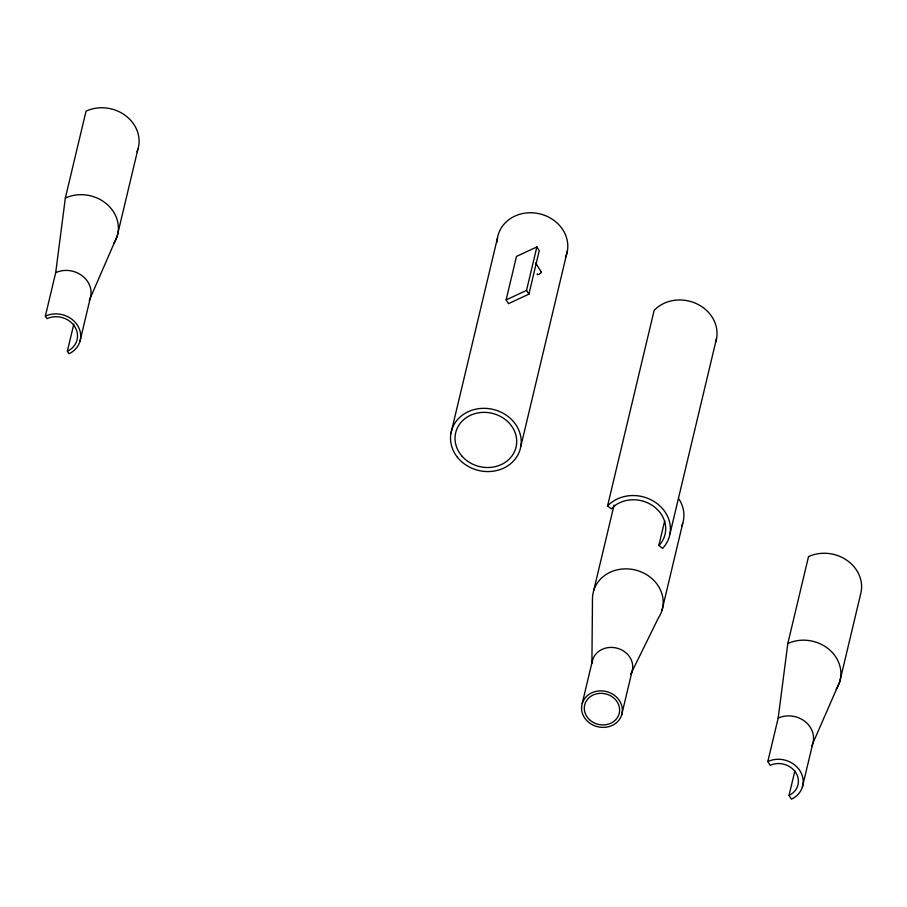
<?xml version="1.0" encoding="UTF-8"?>
<svg xmlns="http://www.w3.org/2000/svg" width="907" height="907" viewBox="0 0 907 907"><rect width="100%" height="100%" fill="white"/><g stroke="black" fill="none" stroke-linecap="round" stroke-linejoin="round"><path stroke-width="1.36" d="M591.908 663.244L592.486 598.699A35.566 31.382 13.4 0 1 636.975 570.446A35.566 31.382 13.4 0 1 658.471 617.792L630.614 674.411M45.35 316.124A23.718 20.918 13.4 0 1 77.56 325.443A23.718 20.918 13.4 0 1 68.943 353.764L67.356 351.224A20.521 18.106 13.4 0 0 74.805 326.724A20.521 18.106 13.4 0 0 46.937 318.663L45.35 316.124L55.701 272.667L65.338 198.066L86.04 111.153A35.566 31.382 13.4 0 1 126.447 116.323A35.566 31.382 13.4 0 1 136.968 151.832M767.81 761.529A23.729 20.929 13.4 0 1 800.019 770.859A23.729 20.929 13.4 0 1 791.426 799.192L789.033 795.382A18.934 16.7 13.4 0 0 795.893 772.787A18.934 16.7 13.4 0 0 770.202 765.338L767.81 761.529L778.183 718.106L787.82 643.505L808.522 556.581M67.356 351.224L73.83 324.071M79.918 341.531L90.269 298.074L117.184 236.171L137.898 149.258M450.881 433.557L497.478 237.985M506.129 299.888L516.48 256.42L536.887 246.931L539.246 250.695L528.894 294.151L508.487 303.652L506.129 299.888L526.536 290.387L536.887 246.931M520.845 446.312L567.431 250.74M607.565 505.936A35.566 31.382 13.4 0 1 657.28 503.725A35.566 31.382 13.4 0 1 662.586 548.384L658.833 545.481L659.491 544.914A30.827 27.199 13.4 0 0 656.611 508.782A30.827 27.199 13.4 0 0 616.272 504.609L611.318 508.827L607.565 505.936L654.151 310.364A35.566 31.382 13.4 0 1 698.084 304.457A35.566 31.382 13.4 0 1 715.578 342.222M593.688 590.593L614.073 505.029M582.237 703.424L592.588 659.956M658.833 545.481L664.729 520.697M621.68 714.829A20.532 18.117 13.4 0 0 596.659 691.259A20.532 18.117 13.4 0 0 587.532 721.292A20.532 18.117 13.4 0 0 621.68 714.829L632.032 671.373M670.001 533.815L716.598 338.243M661.997 610.354L682.71 523.43M789.033 795.382L794.872 770.961M802.4 786.959L812.774 743.536L839.757 681.735L860.46 594.822M535.629 262.973L541.286 271.998M526.536 290.387L528.894 294.151M497.104 242.09A35.566 31.382 13.4 0 1 539.143 213.712A35.566 31.382 13.4 0 1 565.48 257.305M541.15 271.839A2.37 0.828 -32.1 0 1 539.257 274.152A2.37 0.828 -32.1 0 1 537.341 273.835M778.195 718.106A23.729 20.929 13.4 0 1 805.518 721.904A23.729 20.929 13.4 0 1 811.776 746.098M787.832 643.528A35.634 31.428 13.4 0 1 830.54 650.75A35.634 31.428 13.4 0 1 836.186 689.161M808.545 556.615A35.634 31.428 13.4 0 1 847.773 560.934A35.634 31.428 13.4 0 1 860.414 594.811M591.942 663.459A20.532 18.117 13.4 0 1 616.93 648.154A20.532 18.117 13.4 0 1 631.17 673.584M679.162 499.303A35.566 31.382 13.4 0 1 681.781 526.003M55.701 272.667A23.718 20.918 13.4 0 1 83.036 276.442A23.718 20.918 13.4 0 1 89.283 300.625M65.338 198.066A35.566 31.382 13.4 0 1 108.024 205.22A35.566 31.382 13.4 0 1 113.658 243.609M457.479 457.332A35.566 31.382 13.4 0 0 518.316 454.112A35.566 31.382 13.4 0 0 481.798 408.377A35.566 31.382 13.4 0 0 457.479 457.332M462.219 456.425A31.031 27.369 13.4 0 0 514.847 450.836A31.031 27.369 13.4 0 0 480.529 412.549A31.031 27.369 13.4 0 0 462.219 456.425M589.471 719.659A17.777 15.68 13.4 0 0 619.028 714.07A17.777 15.68 13.4 0 0 597.373 693.662A17.777 15.68 13.4 0 0 589.471 719.659"/></g></svg>
